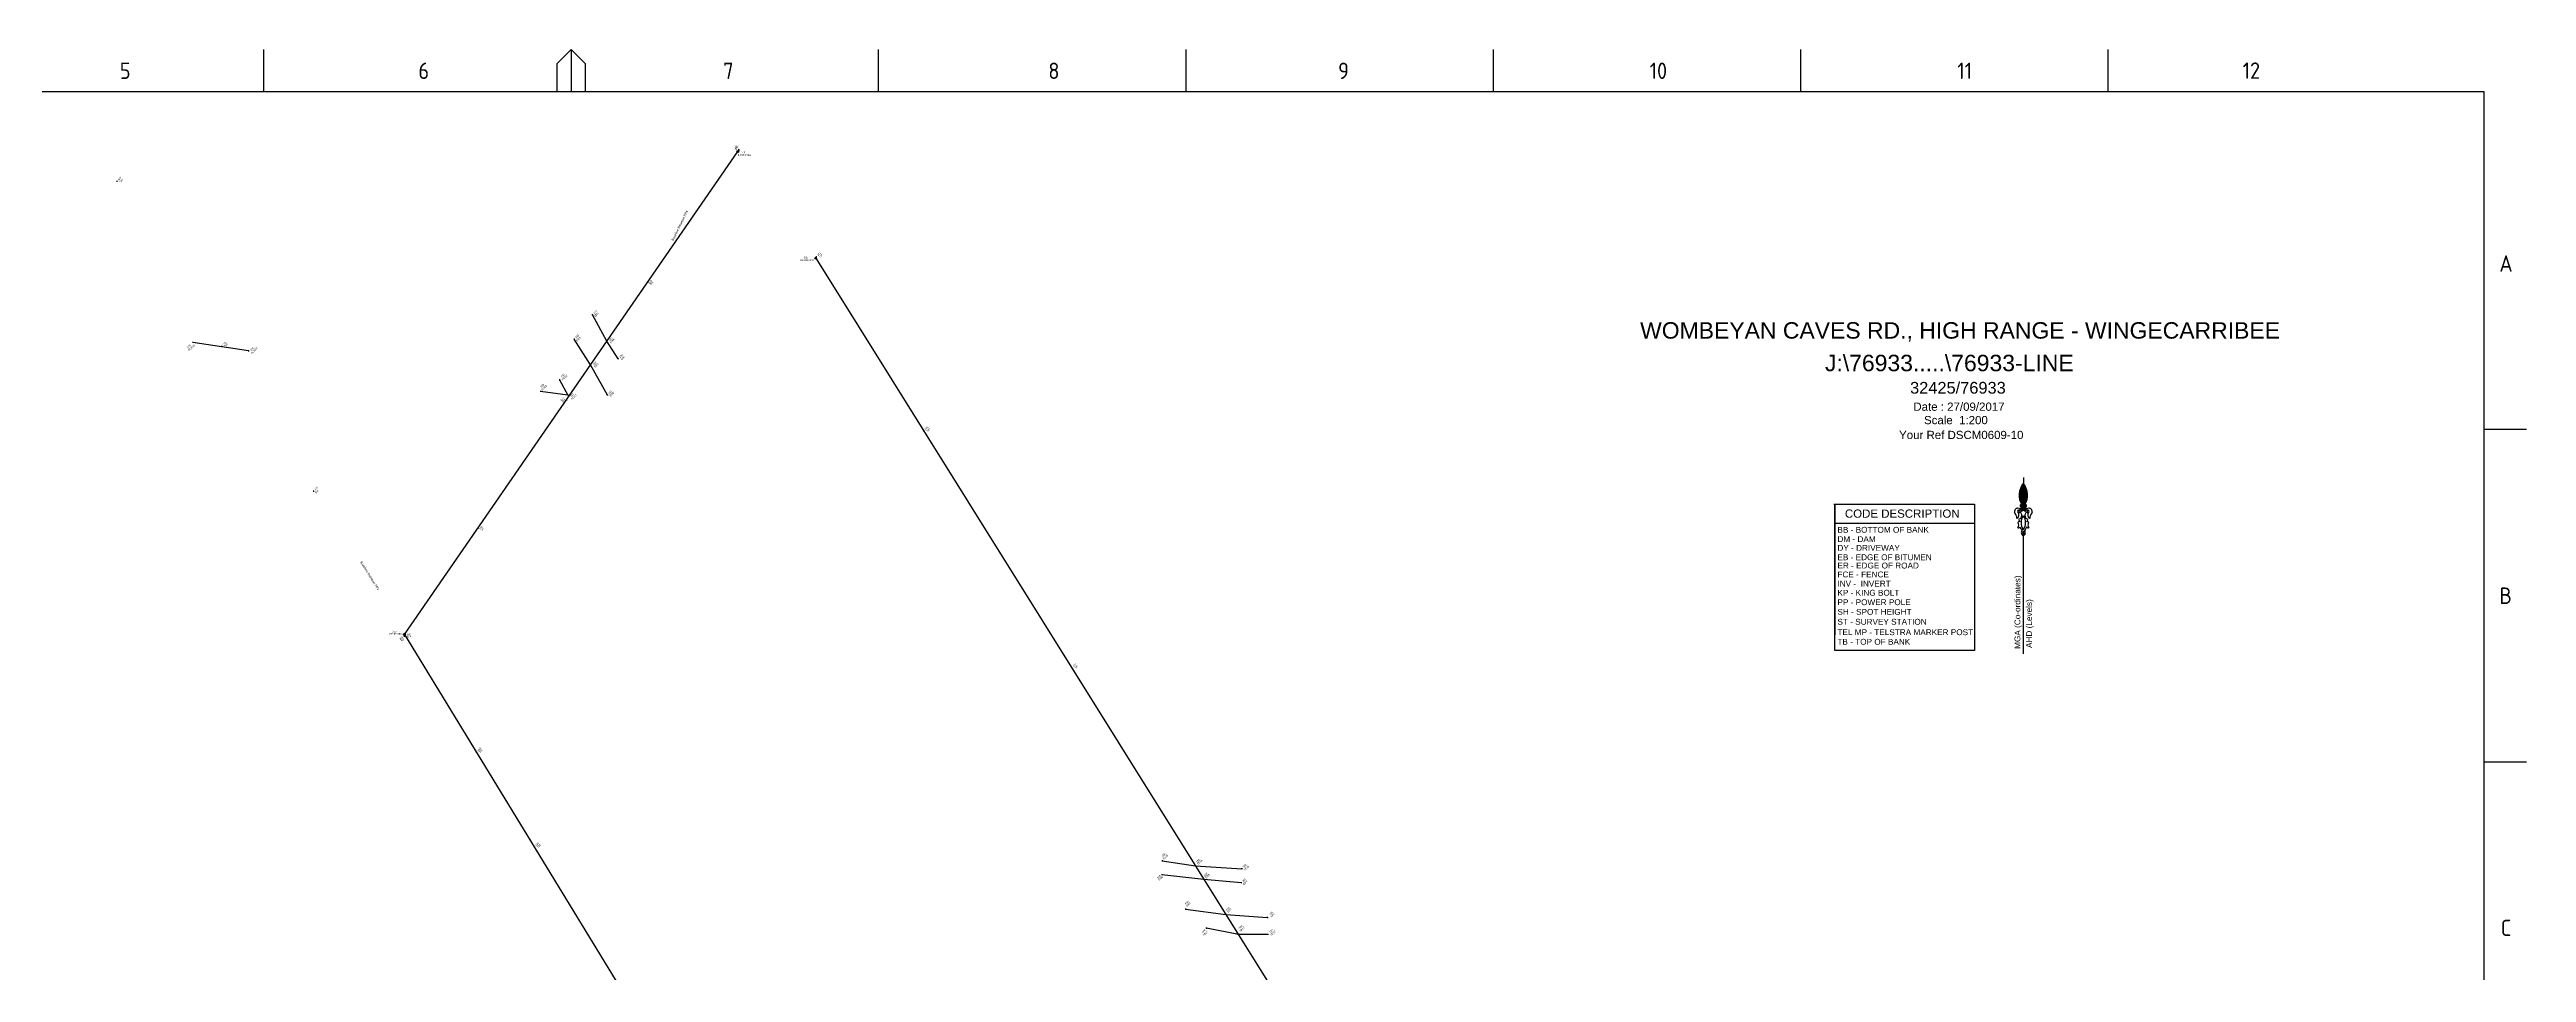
# Paper-space layout 'Survey' of a CAD drawing. Header units: metres. Extents: x -21 to 1959, y -319 to 1237.
# Drawn here: x 285 to 813, y 387 to 583 of the extents above; entities that cross this region are included whole.
import ezdxf
from ezdxf.enums import TextEntityAlignment as Align

# ---------------------------------------------------------------- set-up
doc = ezdxf.new("R2010")
doc.units = ezdxf.units.M
doc.layers.get('0').update_dxf_attribs({"color": 6})
for name, color, linetype in [('Notes', 7, 'Continuous'), ('SupportsUG_SP_EXT', 7, 'Continuous'), ('TEXT1', 7, 'Continuous')]:
    doc.layers.add(name, color=color, linetype=linetype)
doc.styles.add('ARIAL', font='arial.ttf', dxfattribs={"height": 2})
doc.styles.add('iecISOCP', font='isocp.shx')
doc.styles.get("Standard").update_dxf_attribs({"font": 'arial.ttf'})

# ---------------------------------------------------------------- blocks, each defined once
blk = doc.blocks.new('A1_FRAME_TITLE')
at = {"layer": 'Notes', "linetype": 'Continuous'}
for p, q in [((351.17, 574.39), (351.17, 583.39)), ((413.68, 580.39), (416.68, 583.39)), ((416.68, 583.39), (416.68, 574.39)), ((416.68, 583.39), (419.68, 580.39)), ((482.19, 574.39), (482.19, 583.39)), ((547.7, 574.39), (547.7, 583.39)), ((613.21, 574.39), (613.21, 583.39)), ((678.72, 574.39), (678.72, 583.39)), ((744.23, 574.39), (744.23, 583.39)), ((413.68, 574.39), (413.68, 580.39)), ((419.68, 580.39), (419.68, 574.39)), ((833.35, 502.43), (824.35, 502.43)), ((824.37, 431.68), (833.35, 431.68))]:
    blk.add_line(p, q, dxfattribs=at)
at = {"layer": 'Notes', "color": 3, "linetype": 'Continuous'}
blk.add_line((824.37, 5.97), (824.37, 574.39), dxfattribs=at)
at = {"layer": 'Notes', "color": 3, "linetype": 'Continuous', "flags": 128}
blk.add_lwpolyline([(824.37, 574.39), (149.5, 574.39)], dxfattribs=at)
blk.add_attdef('DRAFT_NUM', (29.9, 23.29), '', height=2.5, rotation=90)
at = {"layer": 'Notes', "color": 7, "style": 'iecISOCP'}
for s, p in [('8', (518.36, 577.12)), ('12', (772.87, 577.16)), ('5', (320.5, 577.12)), ('6', (384.13, 577.12)), ('7', (449.08, 577.12)), ('9', (580.11, 577.12)), ('10', (646.5, 577.12)), ('11', (712.06, 577.12)), ('A', (827.58, 536.06)), ('B', (827.58, 465.31)), ('C', (827.87, 394.56))]:
    blk.add_text(s, height=3.5, dxfattribs=at).set_placement(p)
at = {"layer": 'Notes', "color": 7, "style": 'iecISOCP', "flags": 8}
blk.add_attdef('VERSION_NO', text='', height=2.5, rotation=90, dxfattribs=at).set_placement((302.04, 43.81), align=Align.MIDDLE_CENTER)
at = {"layer": 'Notes', "color": 7, "style": 'iecISOCP'}
for tag, p in [('CAP_NO', (513.19, 43.46)), ('IE_NUM', (513.05, 37.81)), ('REF_No_1', (335.24, 32.31)), ('REF_1', (362.52, 32.31)), ('GEN_WO', (441.71, 31.76)), ('HV_SWITCH', (513.46, 32.16)), ('REF_No_2', (335.24, 26.31)), ('REF_2', (362.52, 26.31)), ('OH_WO', (441.71, 25.81)), ('UBD_REF', (513.05, 25.83)), ('REF_No_3', (335.24, 20.31)), ('REF_3', (362.52, 20.31)), ('UG_WO', (441.71, 20.05)), ('GIS_MAP_No', (513.05, 20.04)), ('REF_No_4', (335.24, 14.31)), ('REF_4', (362.52, 14.31)), ('SUB_WO', (441.71, 13.81)), ('HV_OP_DIAG', (513.33, 14.2)), ('LGA', (512.95, 7.78))]:
    blk.add_attdef(tag, p, '', height=2.5, dxfattribs=at)
at = {"layer": 'Notes', "style": 'iecISOCP'}
for tag, p in [('T1', (684.37, 39.47)), ('T2', (684.37, 34.35)), ('T3', (684.37, 28.92)), ('T4', (684.37, 23.66)), ('T5', (684.37, 18.23)), ('T6', (684.37, 12.97))]:
    blk.add_attdef(tag, text='', height=3.5, dxfattribs=at).set_placement(p, align=Align.CENTER)
at = {"layer": 'Notes', "color": 7, "style": 'iecISOCP'}
for tag, p in [('scale', (567.76, 33.27)), ('DRAWN', (567.76, 24.93)), ('DATE', (567.76, 16.88)), ('CHD', (567.76, 8.37)), ('DESIGN', (605.62, 9.15))]:
    blk.add_attdef(tag, text='', height=2.5, dxfattribs=at).set_placement(p, align=Align.CENTER)
at = {"layer": 'Notes', "color": 4, "style": 'iecISOCP'}
blk.add_attdef('NUM', text='', height=7, dxfattribs=at).set_placement((792.37, 20.12), align=Align.MIDDLE_CENTER)
at = {"layer": 'Notes', "color": 1, "style": 'iecISOCP'}
blk.add_attdef('REV', text='', height=5, dxfattribs=at).set_placement((820.05, 17.1), align=Align.CENTER)
at = {"layer": 'Notes', "color": 7, "style": 'iecISOCP'}
for tag, p in [('NS', (790.71, 8.12)), ('SHTS', (805.41, 8.12))]:
    blk.add_attdef(tag, text='', height=2.5, dxfattribs=at).set_placement(p, align=Align.MIDDLE)
at = {"layer": 'Notes', "style": 'iecISOCP'}
blk.add_attdef('ExportID', (9.08, 2.39), '', height=2.5, dxfattribs=at)
at = {"layer": 'Notes', "style": 'iecISOCP', "flags": 1}
for tag, p in [('ProjectType', (14.17, -26.8)), ('ProjectNumber', (23.56, -26.82)), ('DrawingNumber', (35.51, -26.8)), ('ProjectDescription', (47.56, -26.83)), ('ExportDate', (60.28, -26.79)), ('ExportUserName', (69.15, -26.8)), ('DesignerCompanyName', (81.48, -26.79)), ('ExportAreaOfInterest', (97.1, -26.81)), ('GIS_SUCCESS', (112, -26.78)), ('CAD_SUCCESS', (121.79, -26.78)), ('DEPOTCODE', (132.11, -26.88)), ('ExportCategories', (140.08, -26.8)), ('Comments', (154.38, -26.88))]:
    blk.add_attdef(tag, p, '', height=1, dxfattribs=at)
blk = doc.blocks.new('POWER POLE')
h = blk.add_hatch(color=256)
h.paths.add_polyline_path([(-1, 0, 1), (1, 0, 1)])
h.paths.add_polyline_path([(0.7, 0, -1), (-0.7, 0, -1)], flags=16)
for radius in [0.996, 0.563]:
    blk.add_circle((0, 0), radius)
at = {"layer": 'TEXT1', "style": 'ARIAL'}
blk.add_text('PP', height=0.56, rotation=302.7042, dxfattribs=at).set_placement((-0.5, 0.3))
blk = doc.blocks.new('A$C6FB747EE')
for points in [[(3.2, 63.6, 0.90614), (2.7, 62.7, 0.10767), (3.9, 61.5, 0.10767), (5, 62.7, 0.90614), (4.5, 63.6, 0.311515), (3.9, 72.6, 0.311515)], [(3.9, 50.6, 0.430755), (3.9, 52.2, -0.000124), (3.9, 52.2, 0.430358)]]:
    blk.add_hatch(color=2).paths.add_polyline_path(points)
at = {"color": 2}
for p, q in [((3.9, 75.1), (3.9, 72.6)), ((3.9, 0), (3.9, 50.3))]:
    blk.add_line(p, q, dxfattribs=at)
for centre, radius, start, end in [((10, 67.6), 7.94, 141.2167, 210.427), ((3, 63.1), 0.545, 68.3056, 237.0295), ((-2.3, 67.6), 7.94, 329.5656, 38.7759), ((4.7, 63.1), 0.545, 302.9631, 111.687), ((1.5, 60.6), 1.46, 91.9232, 195.1989), ((-3.7, 57.1), 4.88, 6.829, 39.4314), ((0.3, 59.2), 1.68, 298.9941, 34.4555), ((2, 60.7), 0.652, 46.5021, 245.7614), ((1.3, 58.6), 3.47, 43.8934, 88.8986), ((0.4, 55), 1.49, 310.4654, 37.5449), ((1.8, 54.4), 0.693, 237.2444, 335.1543), ((2.1, 55.9), 0.523, 49.8192, 178.7916), ((1.9, 60.4), 0.287, 228.5376, 70.3314), ((3, 57.2), 1.02, 164.9876, 241.7314), ((2.8, 60.5), 0.852, 118.4519, 168.6702), ((1.8, 58.8), 1.36, 278.243, 8.879), ((2.4, 60.2), 1.04, 26.0751, 90.0334), ((6.4, 55.6), 4.28, 200.1882, 223.215), ((3, 60.4), 0.436, 36.5058, 227.6529), ((6, 64.7), 3.86, 212.3923, 236.8447), ((2.3, 59.2), 0.902, 342.3713, 61.6149), ((7.7, 55.9), 4.81, 143.4504, 216.5422), ((4.5, 51.7), 1.53, 113.4742, 246.5925), ((1.8, 64.7), 3.86, 303.1479, 327.6003), ((6.4, 58.6), 3.47, 91.094, 136.0991), ((0, 55.9), 4.81, 323.4504, 36.5422), ((1.9, 55.2), 3.58, 303.7362, 343.1416), ((5.3, 60.2), 1.04, 89.9592, 153.9174), ((4.7, 60.4), 0.436, 312.3397, 143.4868), ((5.4, 59.2), 0.902, 118.3777, 197.6213), ((5.9, 58.8), 1.36, 171.1135, 261.7496), ((4.7, 57.2), 1.02, 298.2612, 15.005), ((5.6, 55.9), 0.523, 1.201, 130.1734), ((5.7, 60.7), 0.652, 294.2312, 133.4905), ((4.9, 60.5), 0.852, 11.3224, 61.5407), ((5.9, 54.4), 0.693, 204.8383, 302.7482), ((5.8, 60.4), 0.287, 109.6612, 311.455), ((7.4, 59.2), 1.68, 145.5371, 240.9985), ((7.3, 55), 1.49, 142.4477, 229.5271), ((6.2, 60.6), 1.46, 344.7937, 88.0694), ((11.4, 57.1), 4.88, 140.5612, 173.1636), ((4.6, 51.4), 1.07, 133.4726, 226.5942), ((3.2, 51.7), 1.53, 293.4, 40.4479), ((3.1, 51.4), 1.07, 313.3984, 46.52)]:
    blk.add_arc(centre, radius, start, end, dxfattribs=at)

psp = doc.layouts.new('Survey')

# ---------------------------------------------------------------- linework, layer by layer
at = {"layer": 'Notes'}
for p, q in [((360.59, 458.78), (431.65, 561.67)), ((431.65, 561.77), (431.65, 561.57)), ((431.84, 562.11), (431.84, 561.91)), ((299.33, 555.41), (299.33, 555.21)), ((448.23, 539.03), (448.23, 538.83)), ((448.23, 538.93), (545.1, 384.04)), ((448.34, 539.32), (448.34, 539.12)), ((412.4, 533.89), (412.4, 533.69)), ((400.66, 526.99), (400.66, 526.79)), ((403.74, 521.26), (400.66, 526.89)), ((315.5, 521.09), (315.5, 520.89)), ((327.36, 519.2), (315.5, 520.99)), ((321.65, 520.23), (321.65, 520.03)), ((327.36, 519.3), (327.36, 519.1)), ((396.8, 521.8), (396.8, 521.6)), ((400.26, 516.23), (396.8, 521.7)), ((403.74, 521.36), (403.74, 521.16)), ((406.13, 517.52), (403.74, 521.26)), ((406.13, 517.62), (406.13, 517.42)), ((393.64, 513.11), (393.64, 512.91)), ((393.64, 513.01), (395.43, 509.78)), ((400.26, 516.33), (400.26, 516.13)), ((403.84, 509.78), (400.26, 516.23)), ((389.62, 510.67), (389.62, 510.47)), ((395.43, 509.78), (389.62, 510.57)), ((395.1, 508.84), (395.1, 508.64)), ((395.43, 509.88), (395.43, 509.68)), ((403.84, 509.88), (403.84, 509.68)), ((471.24, 502.24), (471.24, 502.04)), ((341.21, 489.42), (341.21, 489.22)), ((665.19, 486.57), (691.43, 486.57)), ((665.45, 486.57), (665.45, 458.71)), ((376.21, 481.5), (376.21, 481.3)), ((665.45, 482.5), (695.16, 482.5)), ((360.54, 458.48), (360.54, 458.28)), ((360.59, 458.88), (360.59, 458.68)), ((360.59, 458.78), (456.03, 302.68)), ((360.69, 458.57), (360.69, 458.37)), ((502.8, 451.77), (502.8, 451.57)), ((375.91, 433.81), (375.91, 433.61)), ((388.26, 413.61), (388.26, 413.41)), ((522.02, 407.72), (522.02, 407.52)), ((530.98, 406.62), (522.02, 407.62)), ((522.08, 410.65), (522.08, 410.45)), ((522.08, 410.55), (529.18, 409.49)), ((529.18, 409.59), (529.18, 409.39)), ((529.18, 409.49), (539.02, 408.91)), ((530.98, 406.72), (530.98, 406.52)), ((538.92, 405.92), (530.98, 406.62)), ((539.02, 409.01), (539.02, 408.81)), ((538.92, 406.02), (538.92, 405.82)), ((527.07, 400.39), (527.07, 400.19)), ((527.07, 400.29), (535.63, 399.17)), ((531.5, 396.31), (531.5, 396.11)), ((538.31, 394.89), (531.5, 396.21)), ((535.63, 399.27), (535.63, 399.07)), ((535.63, 399.17), (544.49, 398.5)), ((544.49, 398.6), (544.49, 398.4)), ((538.31, 394.99), (538.31, 394.79)), ((544.57, 394.9), (538.31, 394.89)), ((544.57, 395), (544.57, 394.8))]:
    psp.add_line(p, q, dxfattribs=at)
for points in [[(431.75, 561.67), (431.65, 561.67), (431.55, 561.67)], [(431.94, 562.01), (431.84, 562.01), (431.74, 562.01)], [(299.43, 555.31), (299.33, 555.31), (299.23, 555.31)], [(448.33, 538.93), (448.23, 538.93), (448.13, 538.93)], [(448.44, 539.22), (448.34, 539.22), (448.24, 539.22)], [(412.5, 533.79), (412.4, 533.79), (412.3, 533.79)], [(400.76, 526.89), (400.66, 526.89), (400.56, 526.89)], [(315.6, 520.99), (315.5, 520.99), (315.4, 520.99)], [(321.75, 520.13), (321.65, 520.13), (321.55, 520.13)], [(327.46, 519.2), (327.36, 519.2), (327.26, 519.2)], [(396.9, 521.7), (396.8, 521.7), (396.7, 521.7)], [(403.84, 521.26), (403.74, 521.26), (403.64, 521.26)], [(406.23, 517.52), (406.13, 517.52), (406.03, 517.52)], [(393.74, 513.01), (393.64, 513.01), (393.54, 513.01)], [(400.36, 516.23), (400.26, 516.23), (400.16, 516.23)], [(389.72, 510.57), (389.62, 510.57), (389.52, 510.57)], [(395.2, 508.74), (395.1, 508.74), (395, 508.74)], [(395.53, 509.78), (395.43, 509.78), (395.33, 509.78)], [(403.94, 509.78), (403.84, 509.78), (403.74, 509.78)], [(471.34, 502.14), (471.24, 502.14), (471.14, 502.14)], [(341.31, 489.32), (341.21, 489.32), (341.11, 489.32)], [(376.31, 481.4), (376.21, 481.4), (376.11, 481.4)], [(360.64, 458.38), (360.54, 458.38), (360.44, 458.38)], [(360.69, 458.78), (360.59, 458.78), (360.49, 458.78)], [(360.79, 458.47), (360.69, 458.47), (360.59, 458.47)], [(502.9, 451.67), (502.8, 451.67), (502.7, 451.67)], [(376.01, 433.71), (375.91, 433.71), (375.81, 433.71)], [(388.36, 413.51), (388.26, 413.51), (388.16, 413.51)], [(522.12, 407.62), (522.02, 407.62), (521.92, 407.62)], [(522.18, 410.55), (522.08, 410.55), (521.98, 410.55)], [(529.28, 409.49), (529.18, 409.49), (529.08, 409.49)], [(531.08, 406.62), (530.98, 406.62), (530.88, 406.62)], [(539.12, 408.91), (539.02, 408.91), (538.92, 408.91)], [(539.02, 405.92), (538.92, 405.92), (538.82, 405.92)], [(527.17, 400.29), (527.07, 400.29), (526.97, 400.29)], [(531.6, 396.21), (531.5, 396.21), (531.4, 396.21)], [(535.73, 399.17), (535.63, 399.17), (535.53, 399.17)], [(544.59, 398.5), (544.49, 398.5), (544.39, 398.5)], [(538.41, 394.89), (538.31, 394.89), (538.21, 394.89)], [(544.67, 394.9), (544.57, 394.9), (544.47, 394.9)]]:
    psp.add_lwpolyline(points, dxfattribs=at)
psp.add_lwpolyline([(665.45, 486.57), (695.16, 486.57), (695.16, 455.37), (665.45, 455.37)], close=True, dxfattribs=at)

# ---------------------------------------------------------------- block references
at = {"layer": 'Notes', "xscale": 0.2, "yscale": 0.2, "zscale": 0.2, "rotation": 57.29577951308232}
for p in [(431.65, 561.67), (448.23, 538.93), (360.59, 458.78)]:
    psp.add_blockref('POWER POLE', p, dxfattribs=at)
at = {"layer": 'Notes', "xscale": 0.5, "yscale": 0.5, "zscale": 0.5}
psp.add_blockref('A$C6FB747EE', (703.66, 454.66), dxfattribs=at)
at = {"layer": 'SupportsUG_SP_EXT'}
psp.add_blockref('A1_FRAME_TITLE', (-20.55, 0), dxfattribs=at)

# ---------------------------------------------------------------- texts
at = {"layer": 'Notes'}
for s, height, p in [('167', 0.381, (430.91, 562.57)), ('KP', 0.404, (431, 562.1)), ('PP3XP006', 0.404, (431.65, 560.72)), ('148', 0.381, (432.31, 561.26)), ('PP3XP003', 0.404, (444.98, 538.34)), ('195', 0.381, (445.71, 538.92)), ('WOMBEYAN CAVES RD., HIGH RANGE - WINGECARRIBEE', 3.5, (623.92, 521.82)), ('J:\\76933.....\\76933-LINE', 3.5, (663.31, 514.88)), ('32425/76933', 2.5, (681.45, 510.1)), ('Date : 27/09/2017', 1.75, (682.15, 506.45)), ('Your Ref DSCM0609-10', 1.75, (679.11, 500.43)), ('Scale  1:200', 1.75, (684.42, 503.59)), ('CODE DESCRIPTION', 1.75, (667.56, 483.67)), ('165', 0.381, (357.99, 459.26)), ('PP3PX005', 0.404, (357.41, 458.74)), ('268', 0.381, (361.09, 458.62)), ('KP', 0.404, (361.19, 458.09))]:
    psp.add_text(s, height=height, dxfattribs=at).set_placement(p)
for s, height, rotation, p in [('307', 0.381, 45, (299.75, 555.46)), ('SH', 0.404, 45, (300.11, 555.01)), ('Baseline Between PPs', 0.5, 63.7881, (417.93, 542.61)), ('271', 0.381, 45, (448.77, 539.37)), ('KP', 0.404, 45, (449.22, 539.02)), ('149', 0.381, 45, (412.75, 533.42)), ('SH', 0.404, 45, (413.14, 533.19)), ('154', 0.381, 45, (401.09, 527.05)), ('155', 0.381, 45, (397.22, 521.86)), ('ER4', 0.404, 45, (401.29, 526.38)), ('175', 0.381, 45, (314.47, 519.73)), ('FCE10', 0.404, 45, (314.71, 519.11)), ('173', 0.381, 45, (322.07, 520.28)), ('SH', 0.404, 45, (322.45, 520)), ('174', 0.381, 45, (327.86, 519.13)), ('FCE10', 0.404, 45, (328.1, 518.5)), ('ER5', 0.404, 45, (397.42, 521.19)), ('153', 0.381, 45, (404.35, 521.19)), ('ER4', 0.404, 45, (404.61, 520.81)), ('150', 0.381, 45, (406.55, 517.67)), ('ER4', 0.404, 45, (406.93, 517.19)), ('158', 0.381, 45, (389.76, 511.35)), ('156', 0.381, 45, (394.11, 513.51)), ('FCE2', 0.404, 45, (394.34, 512.87)), ('152', 0.381, 45, (400.95, 516.09)), ('ER5', 0.404, 45, (401.23, 515.62)), ('FCE2', 0.404, 45, (389.98, 510.71)), ('159', 0.381, 45, (394.01, 508.46)), ('SH', 0.404, 45, (394.36, 508.19)), ('157', 0.381, 45, (396.13, 509.39)), ('FCE2', 0.404, 45, (396.35, 508.75)), ('151', 0.381, 45, (404.26, 509.94)), ('ER5', 0.404, 45, (404.53, 509.42)), ('196', 0.381, 45, (471.66, 502.29)), ('SH', 0.404, 45, (472.1, 501.99)), ('172', 0.381, 45, (341.63, 489.47)), ('SH', 0.404, 45, (341.81, 488.79)), ('160', 0.381, 45, (376.65, 481.08)), ('SH', 0.404, 45, (377.02, 480.74)), ('BB - BOTTOM OF BANK', 1.25, 360, (665.97, 480.47)), ('DM - DAM', 1.25, 360, (665.97, 478.49)), ('DY - DRIVEWAY', 1.25, 360, (665.97, 476.62)), ('EB - EDGE OF BITUMEN', 1.25, 360, (665.97, 474.63)), ('Baseline Between PPs', 0.5, 301.8307, (351.15, 474.19)), ('ER - EDGE OF ROAD', 1.25, 360, (665.97, 472.86)), ('FCE - FENCE', 1.25, 360, (665.97, 470.96)), ('INV -  INVERT', 1.25, 360, (665.97, 469.01)), ('KP - KING BOLT', 1.25, 360, (665.97, 467.06)), ('PP - POWER POLE', 1.25, 360, (665.97, 465.05)), ('TEL MP - TELSTRA MARKER POST', 1.25, 360, (665.97, 458.66)), ('SH - SPOT HEIGHT', 1.25, 360, (665.97, 462.99)), ('ST - SURVEY STATION', 1.25, 360, (665.97, 460.88)), ('269', 0.381, 45, (359.69, 457.56)), ('KP', 0.404, 45, (360.1, 457.27)), ('TB - TOP OF BANK', 1.25, 360, (665.97, 456.62)), ('197', 0.381, 45, (503.22, 451.83)), ('SH', 0.404, 45, (503.6, 451.49)), ('168', 0.381, 45, (376.34, 433.86)), ('SH', 0.404, 45, (376.73, 433.55)), ('169', 0.381, 45, (388.69, 413.66)), ('SH', 0.404, 45, (389.12, 413.35)), ('198', 0.381, 45, (522.19, 411.38)), ('TB16', 0.404, 45, (522.41, 410.73)), ('203', 0.381, 45, (521.18, 406.71)), ('ER6', 0.404, 45, (521.53, 406.29)), ('199', 0.381, 45, (529.48, 410.17)), ('TB16', 0.404, 45, (529.72, 409.68)), ('202', 0.381, 45, (531.16, 407.21)), ('ER6', 0.404, 45, (531.47, 406.79)), ('201', 0.381, 45, (539.34, 406.07)), ('200', 0.381, 45, (539.45, 409.06)), ('TB16', 0.404, 45, (539.67, 408.42)), ('204', 0.381, 45, (527.13, 401.24)), ('ER7', 0.404, 45, (527.42, 400.75)), ('ER6', 0.404, 45, (539.54, 405.41)), ('209', 0.381, 45, (530.73, 395.17)), ('205', 0.381, 45, (535.87, 399.89)), ('ER7', 0.404, 45, (536.16, 399.52)), ('208', 0.381, 45, (538.58, 396.01)), ('TB17', 0.404, 45, (538.8, 395.36)), ('206', 0.381, 45, (545.06, 398.93)), ('207', 0.381, 45, (545.12, 395.2)), ('ER7', 0.404, 45, (545.38, 398.52)), ('TB17', 0.404, 45, (530.95, 394.52)), ('TB17', 0.404, 45, (545.34, 394.56))]:
    psp.add_text(s, height=height, rotation=rotation, dxfattribs=at).set_placement(p)
at = {"layer": 'Notes', "style": 'ARIAL'}
for s, p in [('MGA (Co-ordinates)', (704.96, 455.74)), ('AHD (Levels)', (707.43, 455.93))]:
    psp.add_text(s, height=1.25, rotation=90.031, dxfattribs=at).set_placement(p)

doc.saveas('drawing.dxf')
